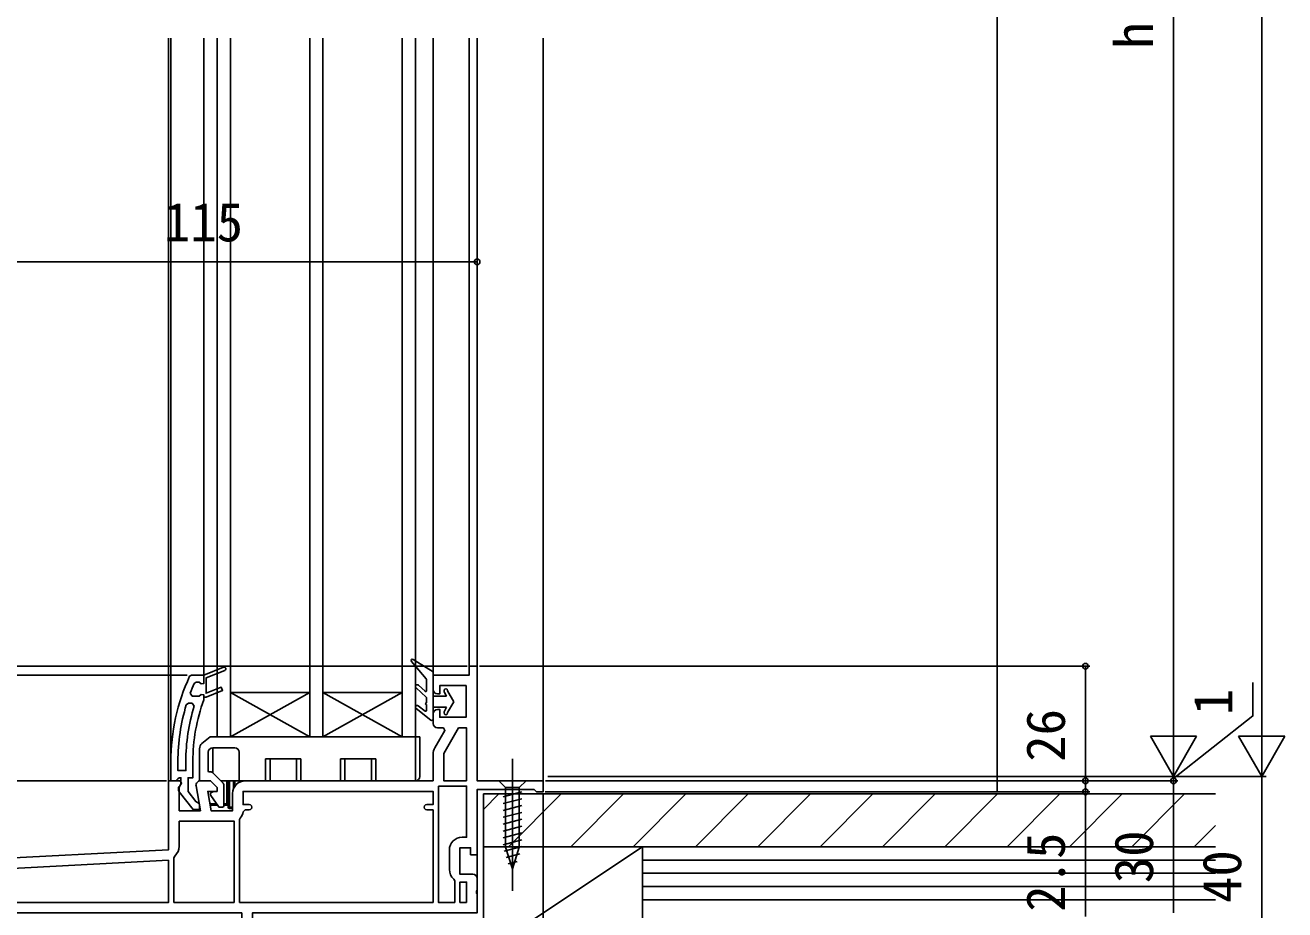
# Model space of a CAD drawing. Units: millimetres, scale not verified. Extents: x -525 to 525, y -783 to 778.
# Drawn here: x -335.6 to -49.8, y -10 to 190.8 of the extents above; entities that cross this region are included whole.
import ezdxf
from ezdxf.enums import TextEntityAlignment as Align

# ---------------------------------------------------------------- set-up
doc = ezdxf.new("R2010")
doc.units = ezdxf.units.MM
doc.header["$LTSCALE"] = 4
for name, color, linetype in [('0-2_YKK_11', 7, 'Continuous'), ('0-3_YKK_12', 2, 'Continuous'), ('0-4_YKK_13', 4, 'Continuous'), ('0-6_YKK_D', 6, 'Continuous'), ('0-8_YSS_K', 3, 'Continuous'), ('0-9_YSS_KE', 3, 'Continuous')]:
    doc.layers.add(name, color=color, linetype=linetype)
doc.styles.add('ＭＳ ゴシック', font='')
doc.styles.get('ＭＳ ゴシック').set_extended_font_data('MS Gothic')

msp = doc.modelspace()

# ---------------------------------------------------------------- linework, layer by layer
at = {"layer": '0-2_YKK_11'}
for p, q in [((-243, 34.5), (-243, 32.3)), ((-239.3, -0.8), (-239.3, 3.6))]:
    msp.add_line(p, q, dxfattribs=at)
for points in [[(-297.205, 41.4), (-296.747, 41.7), (-296.075, 41.7), (-295.59, 41.325), (-295, 41.4), (-295, 43.3), (-290.548, 45.072), (-295, 43.3), (-297.782, 43.3), (-298.236, 43.01)], [(-290.252, 44.328), (-294.5, 42.638), (-294.5, 39.161), (-291.048, 40.535), (-290.752, 39.791), (-294.5, 38.3), (-295, 38.3), (-295, 38.8), (-295.59, 38.875), (-296.075, 38.5), (-296.1, 38.5), (-297.635, 38.5), (-298.104, 39.175)], [(-295.03, 37.683), (-295, 37.854), (-295, 38.3), (-294.5, 38.3), (-290.752, 39.791), (-291.048, 40.535), (-294.5, 39.161), (-294.5, 42.638), (-290.252, 44.328)], [(-234, -1.9), (-236.9, -1.9), (-236.9, 4.1), (-234.5, 4.1), (-234.5, 2.5), (-233, 2.5), (-233, 17.3), (-220.092, 17.3), (-219.796, 17.05), (-219.5, 16.8), (-218, 16.8), (-218, 19.3), (-233, 19.3), (-233, 45.3), (-234.8, 45.3), (-234.8, 43.3), (-243, 43.3), (-243, 40)], [(-242, 39), (-241.5, 39), (-241.5, 40.9), (-235.5, 40.9), (-235.5, 33.7), (-241.5, 33.7), (-241.5, 35.5), (-242, 35.5)], [(-298.991, 36.545), (-298.513, 36.9), (-297.676, 36.9), (-297.199, 36.252)], [(-242, 31.3), (-240.655, 31.3), (-240.327, 30.733), (-242.611, 26.777)], [(-302.5, 23.667), (-302.5, 19.3), (-301.4, 19.3), (-300.904, 19.737), (-300.606, 20), (-300.2, 20), (-300.2, 18.6), (-300.4, 18.2)], [(-299.1, 23.667), (-299.1, 21.6), (-300.9, 21.6), (-300.9, 23.667)], [(-300.587, 16.783), (-297.475, 12.8), (-296, 12.8), (-296, 13.901), (-296.475, 14.401), (-296.845, 14.592), (-298.6, 16.839), (-298.6, 20), (-297.5, 20), (-297.5, 23.667)], [(-243, 25.327), (-243, 19.3), (-285.6, 19.3)], [(-296.785, 18.126), (-295.793, 12.5), (-300.6, 12.5), (-300.6, 17.856), (-300.058, 18.724), (-300.377, 19.3), (-303, 19.3), (-303, 3.658), (-347.052, 1.35)], [(-288.5, 16.4), (-288.5, 12.5), (-293.356, 12.5), (-294.132, 16.9), (-292, 16.9), (-292, 17.8), (-293.5, 19.3), (-295.8, 19.3)], [(-241.8, 18.1), (-241.8, -8.3), (-238.1, -8.3), (-238.1, -3.392), (-238.278, -3.01)], [(-236.4, 6.5), (-235.4, 6.5), (-235.4, 18.1), (-241.8, 18.1)], [(-244.4, 13.9), (-243, 13.9), (-243, 16.9), (-286.1, 16.9), (-286.1, 13.9), (-284.7, 13.9)], [(-286.9, -8.3), (-243, -8.3), (-243, 12.7), (-244.4, 12.7)], [(-284.7, 12.7), (-285.616, 12.7), (-286.113, 12.252)], [(-288.1, -8.3), (-288.1, 10.1), (-300.6, 10.1), (-300.6, 4.435)], [(-286.762, 10.845), (-286.9, 10.5), (-286.9, -8.3)], [(-301.624, 2.224), (-301.8, 1.842), (-301.8, -8.3), (-288.1, -8.3)], [(-347, -10.7), (-286.4, -10.7), (-286.4, -38.7), (-283, -38.7), (-283, -36.8), (-283.5, -36.3), (-284, -35.8), (-284, -10.7), (-233, -10.7), (-233, -6.458), (-233.12, -6.275), (-233.12, -5.725), (-233, -5.542), (-233, -2.9)]]:
    msp.add_lwpolyline(points, dxfattribs=at)
for points in [[(-235.4, 19.3), (-235.4, 31.3), (-237.229, 31.3), (-240.6, 25.461), (-240.6, 19.3)], [(-303, 1.255), (-345.6, -0.978), (-345.6, -8.3), (-303, -8.3)], [(-235.4, -8.3), (-235.4, -3.7), (-236.9, -3.7), (-236.9, -8.3)]]:
    msp.add_lwpolyline(points, close=True, dxfattribs=at)
for centre, radius, start, end in [((-256.5, 23.667), 46, 155.13402, 179.99999), ((-290.4, 44.7), 0.4, 291.69939, 111.69941), ((-290.4, 44.7), 0.4, 291.69939, 111.69941), ((-256.5, 23.667), 44.4, 156.46078, 159.55779), ((-256.5, 23.667), 41, 160.01112, 180.00001), ((-242, 40), 1, 180.00001, 269.99999), ((-256.5, 23.667), 44.4, 163.13981, 180.00001), ((-256.5, 23.667), 42.6, 162.81723, 180.00001), ((-242, 34.5), 1, 90.00001, 179.99999), ((-242, 32.3), 1, 180.00001, 269.99999), ((-240.1, 25.327), 2.9, 150.00001, 180.00002), ((-299.8, 17.4), 1, 126.86989, 218.08672), ((-295.8, 18.3), 1, 90, 189.99998), ((-285.6, 16.4), 2.9, 90.00001, 179.99999), ((-288.5, 12.5), 2.4, 316.39716, 354.0622), ((-284.7, 13.3), 0.6, 269.99999, 90.00001), ((-244.4, 13.3), 0.6, 89.99999, 270.00001), ((-236.4, 3.6), 2.9, 90.00001, 179.99999), ((-303.5, 4.435), 2.9, 310.32022, 0.00001), ((-236.4, -0.8), 2.9, 180.00001, 229.63901), ((-234, -2.9), 1, 0.00001, 89.99999)]:
    msp.add_arc(centre, radius, start, end, dxfattribs=at)
at = {"layer": '0-3_YKK_12'}
for p, q in [((-303, 18.8), (-303, 187.8)), ((-302.5, 19.3), (-302.5, 187.8)), ((-295, 187.8), (-295, 43.299)), ((-291.998, 187.8), (-292.001, 29.3)), ((-289, 187.8), (-289, 29.3)), ((-271, 187.8), (-271, 29.3)), ((-268, 187.8), (-268, 29.3)), ((-250, 187.8), (-250, 29.3)), ((-247, 187.8), (-247, 29.3)), ((-243, 187.8), (-243, 42.8)), ((-234.8, 187.8), (-234.8, 44.8)), ((-233, 187.8), (-233, 44.8)), ((-218, 17.761), (-218, 187.8)), ((-289, 39.3), (-271, 39.3)), ((-289, 29.3), (-271, 39.3)), ((-271, 29.3), (-289, 39.3)), ((-250, 39.3), (-268, 39.3)), ((-250, 29.3), (-268, 39.3)), ((-268, 29.3), (-250, 39.3)), ((-247, 29.3), (-292.001, 29.3)), ((-233, 3), (-233, -2.9)), ((-233, -5.542), (-233, -6.458))]:
    msp.add_line(p, q, dxfattribs=at)
at = {"layer": '0-4_YKK_13'}
for p, q in [((-244.548, 42.456), (-247.928, 46.405)), ((-243, 44), (-247.54, 46.854)), ((-243, 33.3), (-243, 44)), ((-244.564, 38.259), (-246.872, 40.407)), ((-244.836, 39.605), (-246.328, 40.993)), ((-244.5, 42.326), (-244.5, 39.752)), ((-244.5, 38.113), (-244.5, 36.978)), ((-239.945, 38.5), (-243, 38.5)), ((-240.5, 39.8), (-240.5, 39.568)), ((-239.945, 38.5), (-240.446, 39.368)), ((-239.7, 39.8), (-239.7, 39.675)), ((-238.3, 37.25), (-239.7, 39.675)), ((-238.3, 37.25), (-239.7, 34.825)), ((-246.846, 35.685), (-243.484, 33.063)), ((-244.823, 35.127), (-246.355, 36.316)), ((-244.5, 36.578), (-244.5, 35.285)), ((-239.945, 36), (-243, 36)), ((-240.5, 34.932), (-240.5, 34.7)), ((-239.945, 36), (-240.446, 35.132)), ((-239.7, 34.825), (-239.7, 34.7)), ((-293.582, 29.234), (-295.437, 27.75)), ((-247, 29.3), (-293.395, 29.3)), ((-247, 29.3), (-246, 29.3)), ((-247, 19.3), (-247, 29.3)), ((-246, 29.3), (-246, 20.3)), ((-296, 26.579), (-296, 19.5)), ((-294, 21.5), (-294, 25.8)), ((-293, 26.8), (-288, 26.8)), ((-293, 21.128), (-293, 26.8)), ((-287, 25.8), (-287, 19.3)), ((-273, 24.3), (-281, 24.3)), ((-281, 19.3), (-281, 24.3)), ((-274, 19.3), (-274, 24.3)), ((-273, 24.3), (-273, 19.3)), ((-256, 24.3), (-264, 24.3)), ((-264, 19.3), (-264, 24.3)), ((-257, 19.3), (-257, 24.3)), ((-256, 24.3), (-256, 19.3)), ((-225, 24.3), (-225, -5.7)), ((-293.379, 21.3), (-293.8, 21.3)), ((-290.646, 18.775), (-293.025, 21.154)), ((-296, 19.28), (-296, 19.3)), ((-295.8, 19.3), (-296, 19.3)), ((-295.8, 19.3), (-294.207, 19.3)), ((-291.172, 19.3), (-287, 19.3)), ((-290.5, 13.6), (-290.5, 18.421)), ((-289.5, 13.3), (-289.5, 19)), ((-289.5, 19), (-289.2, 19)), ((-289.2, 19), (-289.2, 13.3)), ((-288.3, 17.458), (-288.3, 19.3)), ((-288, 19.3), (-288, 18.028)), ((-287, 19.3), (-281, 19.3)), ((-273, 19.3), (-274, 19.3)), ((-273, 19.3), (-264, 19.3)), ((-256, 19.3), (-257, 19.3)), ((-256, 19.3), (-247, 19.3)), ((-228.1, 19.3), (-221.9, 19.3)), ((-228.1, 19.3), (-226.55, 17.75)), ((-226.55, 4.216), (-226.55, 17.75)), ((-226.55, 17.75), (-223.45, 17.75)), ((-221.9, 19.3), (-223.45, 17.75)), ((-223.45, 17.75), (-223.45, 4.216)), ((-293.5, 16.385), (-293.5, 16.063)), ((-293.464, 15.948), (-291.699, 13.428)), ((-292.807, 16.9), (-293.4, 16.558)), ((-227.1, 15.665), (-222.9, 16.79)), ((-227.1, 14.112), (-222.9, 15.237)), ((-293.638, 14.1), (-292.17, 14.1)), ((-291.96, 13.8), (-293.585, 13.8)), ((-291.453, 13.3), (-290.8, 13.3)), ((-290.5, 14.1), (-289.8, 14.1)), ((-289.8, 13.8), (-290.5, 13.8)), ((-289.8, 14.1), (-289.8, 13.8)), ((-289.2, 13.3), (-288.5, 13.3)), ((-288.5, 13), (-289.2, 13)), ((-227.1, 12.559), (-222.9, 13.684)), ((-227.1, 11.006), (-222.9, 12.131)), ((-227.1, 9.453), (-222.9, 10.579)), ((-227.1, 7.9), (-222.9, 9.026)), ((-227.1, 6.347), (-222.9, 7.473)), ((-227.1, 4.794), (-222.9, 5.92)), ((-226.841, 3.311), (-222.9, 4.367)), ((-225, -0.7), (-226.55, 4.216)), ((-225, -0.7), (-223.45, 4.216)), ((-226.39, 1.879), (-223.354, 2.692)), ((-225.938, 0.447), (-223.888, 0.996))]:
    msp.add_line(p, q, dxfattribs=at)
for points in [[(-280, 24.3), (-280, 19.3), (-281, 19.3)], [(-263, 24.3), (-263, 19.3), (-264, 19.3)], [(-289.5, 14.1), (-289.8, 14.1), (-289.8, 19.3)], [(-289.2, 13), (-289.2, 13.3), (-289.5, 13.3)]]:
    msp.add_lwpolyline(points, dxfattribs=at)
for centre, radius, start, end in [((-247.7, 46.6), 0.3, 57.84718, 220.56105), ((-246.6, 40.7), 0.4, 47.0674, 227.0674), ((-244.7, 42.326), 0.2, 0, 40.56105), ((-240.1, 39.8), 0.4, 0, 180), ((-244.7, 39.752), 0.2, 227.0674, 0), ((-244.7, 38.113), 0.2, 0, 47.0674), ((-240.1, 39.568), 0.4, 180, 210), ((-246.6, 36), 0.4, 52.18768, 232.05449), ((-244.7, 35.285), 0.2, 232.18768, 0), ((-244.5, 36.778), 0.2, 90, 270), ((-240.1, 34.932), 0.4, 150, 180), ((-240.1, 34.7), 0.4, 180, 0), ((-243.3, 33.3), 0.3, 232.05449, 0), ((-293.395, 29), 0.3, 90, 128.65981), ((-294.5, 26.579), 1.5, 128.65981, 180), ((-293, 25.8), 1, 90, 180), ((-288, 25.8), 1, 0, 90), ((-293.8, 21.5), 0.2, 180, 270), ((-293.379, 20.8), 0.5, 45, 90), ((-247, 20.3), 1, 270, 0), ((-295.8, 19.5), 0.2, 180, 270), ((-291, 18.421), 0.5, 0, 45), ((-289.8, 19), 0.3, 0, 90), ((-289.8, 19), 0.6, 0, 30), ((-293.3, 16.385), 0.2, 120, 180), ((-293.3, 16.063), 0.2, 180, 215), ((-291.453, 13.6), 0.3, 215, 270), ((-290.8, 13.6), 0.3, 270, 0), ((-289.8, 13.5), 0.3, 0, 90), ((-289.2, 13.3), 0.3, 180, 270)]:
    msp.add_arc(centre, radius, start, end, dxfattribs=at)
at = {"layer": '0-6_YKK_D'}
for p, q in [((-55.001, 30.8), (-55.001, 378.8)), ((-75.001, 348.8), (-75.001, 30.8)), ((-233, 137.059), (-348, 137.059)), ((-235.3, 45.3), (-369, 45.3)), ((-298.782, 43.3), (-369, 43.3)), ((-298.782, 43.299), (-369, 43.299)), ((-232.5, 45.3), (-94.001, 45.3)), ((-95.001, 19.3), (-95.001, 45.3)), ((-75.001, 20.3), (-75.001, 38.487)), ((-55.001, 20.3), (-55.001, 38.487)), ((-75.001, 20.3), (-80.251, 29.393)), ((-69.751, 29.393), (-80.251, 29.393)), ((-75.001, 20.3), (-69.751, 29.393)), ((-55.001, 20.3), (-60.251, 29.393)), ((-49.751, 29.393), (-60.251, 29.393)), ((-55.001, 20.3), (-49.751, 29.393)), ((-217, 20.3), (-54.001, 20.3)), ((-217, 20.3), (-74.001, 20.3)), ((-217, 20.3), (-74.001, 20.3)), ((-217, 20.3), (-54.001, 20.3)), ((-95.001, 19.3), (-95.001, 21.85)), ((-75.001, 20.3), (-75.001, 22.85)), ((-75.001, 19.3), (-75.001, 20.3)), ((-75.001, 19.3), (-75.001, 20.3)), ((-55.001, 20.3), (-55.001, -19.7)), ((-303.5, 19.3), (-369, 19.3)), ((-303.5, 19.3), (-369, 19.3)), ((-217.5, 19.3), (-94.001, 19.3)), ((-217.5, 19.3), (-94.001, 19.3)), ((-217.5, 19.3), (-74.001, 19.3)), ((-217.5, 19.3), (-74.001, 19.3)), ((-95.001, 19.3), (-95.001, 16.8)), ((-75.001, -10.7), (-75.001, 19.3)), ((-75.001, 19.3), (-75.001, 16.75)), ((-218, 16.3), (-218, -59.7)), ((-217.55, 16.8), (-94.001, 16.8)), ((-95.001, 16.8), (-95.001, -11.527))]:
    msp.add_line(p, q, dxfattribs=at)
msp.add_lwpolyline([(-75.001, 19.8), (-57.001, 34.02), (-57.001, 41.633)], dxfattribs=at)
for centre in [(-233, 137.059), (-95.001, 45.3), (-95.001, 19.3), (-95.001, 19.3), (-95.001, 16.8), (-75.001, 19.3)]:
    msp.add_circle(centre, 0.637, dxfattribs=at)
at = {"layer": '0-8_YSS_K'}
for p, q in [((-115.001, 212.721), (-115.001, 16.8)), ((-231.598, 12.757), (-228.056, 16.3)), ((-225.913, 4.3), (-213.913, 16.3)), ((-211.771, 4.3), (-199.771, 16.3)), ((-197.629, 4.3), (-185.629, 16.3)), ((-183.487, 4.3), (-171.487, 16.3)), ((-169.345, 4.3), (-157.345, 16.3)), ((-155.203, 4.3), (-143.203, 16.3)), ((-141.061, 4.3), (-129.061, 16.3)), ((-126.918, 4.3), (-114.918, 16.3)), ((-112.776, 4.3), (-100.776, 16.3)), ((-98.634, 4.3), (-86.634, 16.3)), ((-84.492, 4.3), (-72.492, 16.3)), ((-70.35, 4.3), (-65.501, 9.149)), ((-195.501, 4.3), (-231.598, -19.7)), ((-65.501, 1.3), (-195.501, 1.3)), ((-65.501, -1.7), (-195.501, -1.7)), ((-65.501, -4.7), (-195.501, -4.7)), ((-65.501, -7.7), (-195.501, -7.7))]:
    msp.add_line(p, q, dxfattribs=at)
msp.add_lwpolyline([(-231.598, -19.7), (-195.501, -19.7), (-195.501, 4.3), (-231.598, 4.3)], close=True, dxfattribs=at)
at = {"layer": '0-9_YSS_KE'}
for p, q in [((-65.501, 16.3), (-231.598, 16.3)), ((-65.501, 4.3), (-195.501, 4.3)), ((-195.501, -19.7), (-195.501, 4.3))]:
    msp.add_line(p, q, dxfattribs=at)
msp.add_lwpolyline([(-231.598, 16.3), (-231.598, 4.3), (-65.501, 4.3)], dxfattribs=at)

# ---------------------------------------------------------------- texts
at = {"layer": '0-6_YKK_D', "style": 'ＭＳ ゴシック'}
for s, p in [('h', (-77.001, 185.436)), ('1', (-59.001, 34.179)), ('26', (-97.001, 23.607)), ('2.5', (-97.001, -10.414)), ('30', (-77.001, -3.943)), ('40', (-57.001, -8.427))]:
    msp.add_text(s, height=8.798, rotation=90, dxfattribs=at).set_placement(p, align=Align.BOTTOM_LEFT)
msp.add_text('115', height=8.798, dxfattribs=at).set_placement((-304.068, 139.059), align=Align.BOTTOM_LEFT)

doc.saveas('drawing.dxf')
